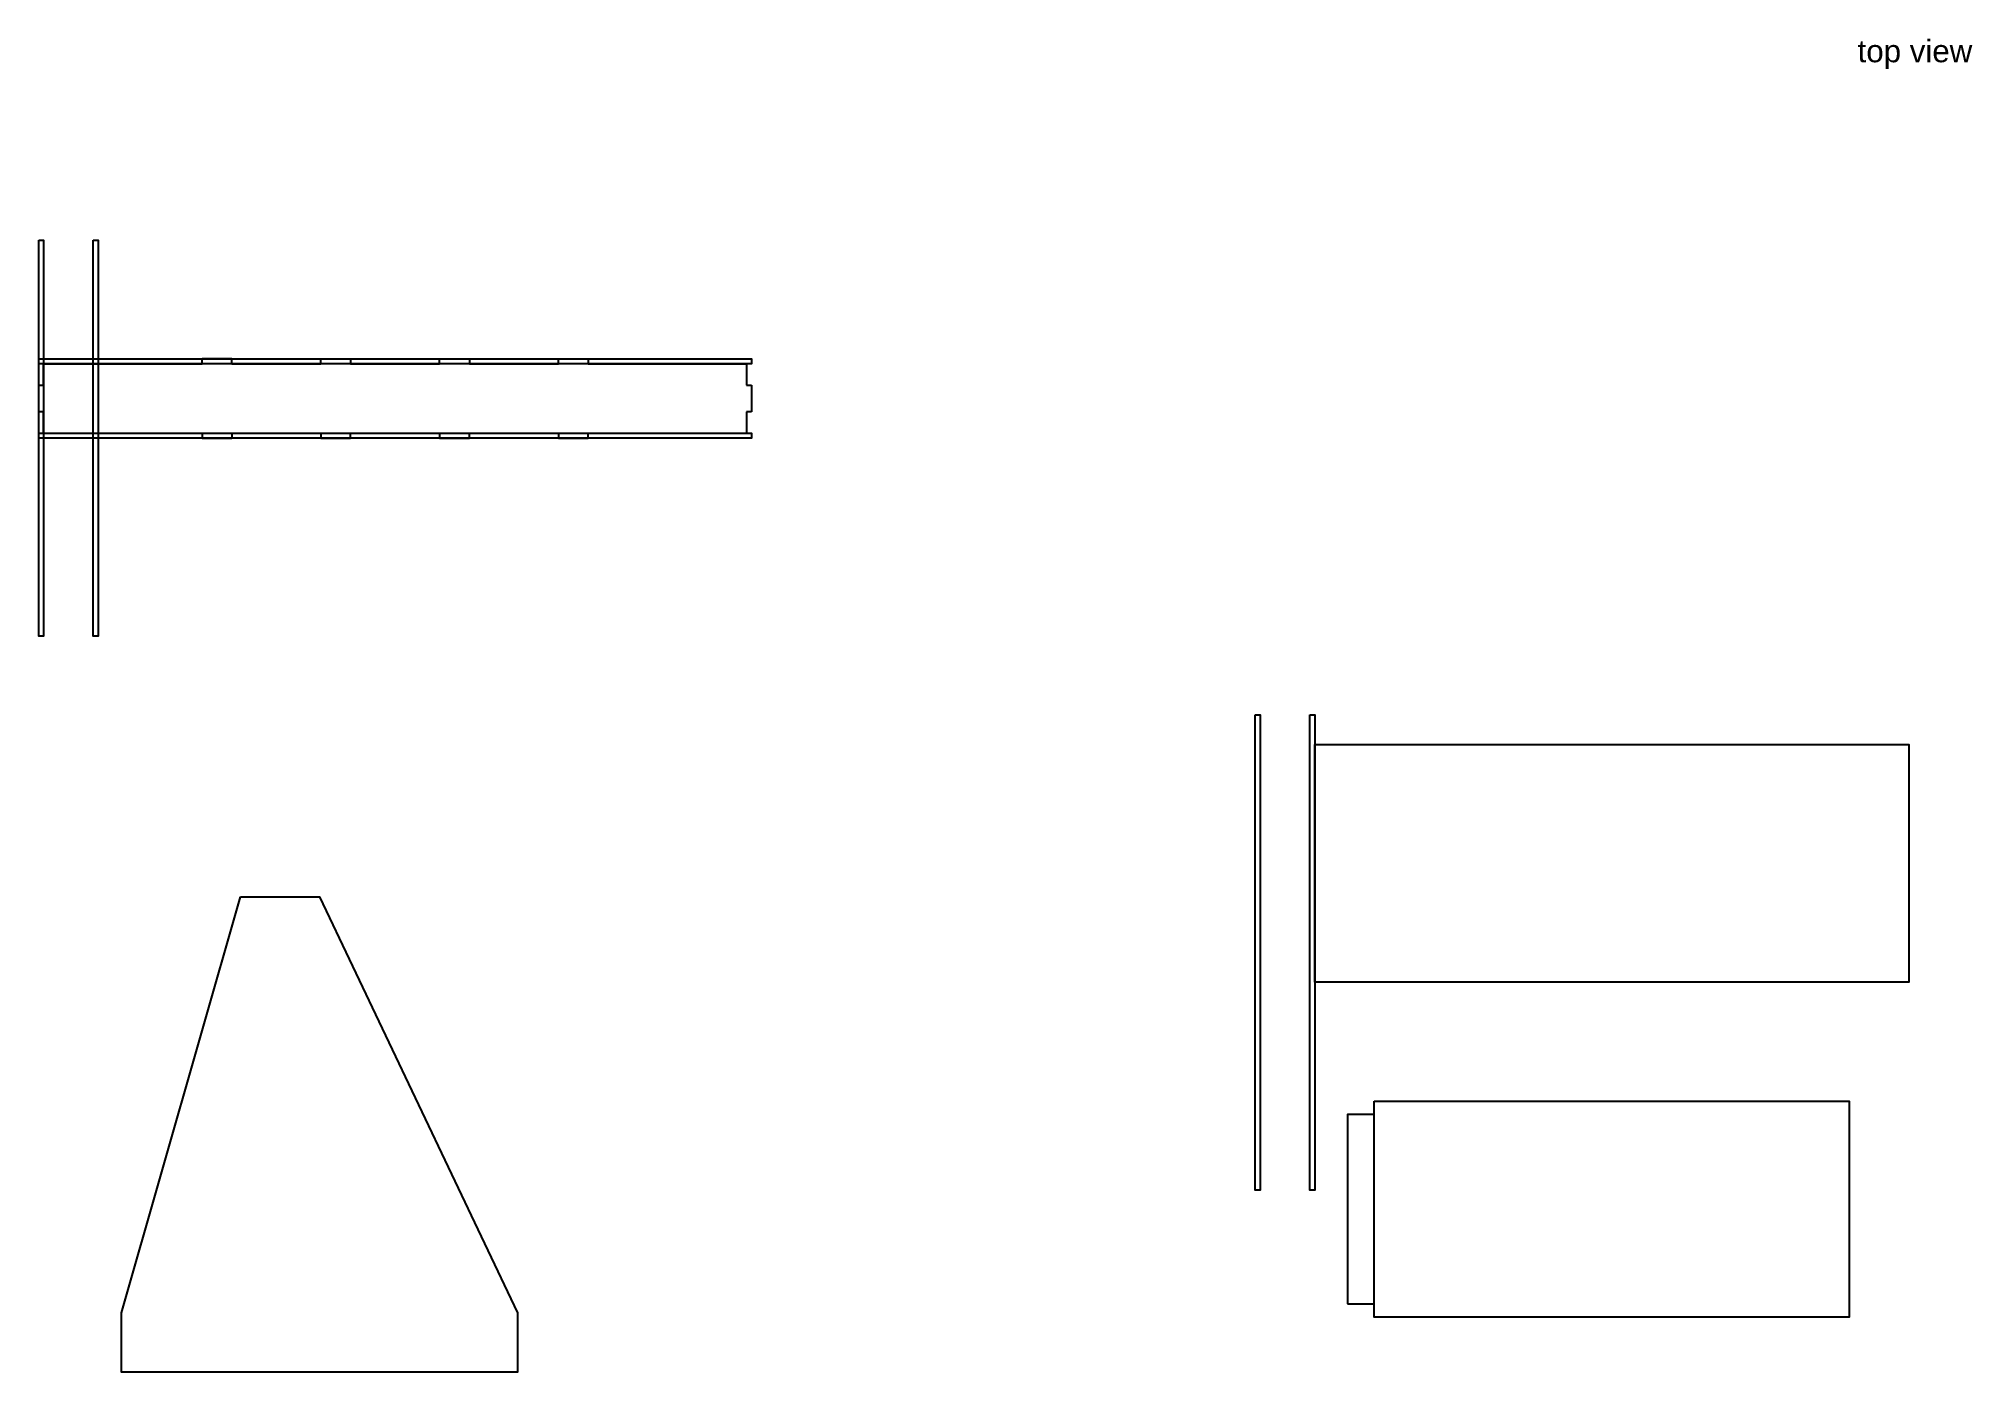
# Model space of a CAD drawing. Header units: inches. Extents: x -63 to 34.6, y 7.4 to 74.7.
import ezdxf

# ---------------------------------------------------------------- set-up
doc = ezdxf.new("R2010")
doc.units = ezdxf.units.IN
doc.header["$MEASUREMENT"] = 0
doc.styles.get("Standard").update_dxf_attribs({"font": 'Arial Regular.ttf'})

msp = doc.modelspace()

# ---------------------------------------------------------------- linework, layer by layer
for p, q in [((-62.755, 57.238), (-62.755, 58.321)), ((-62.755, 58.321), (-54.755, 58.321)), ((-53.255, 58.571), (-54.755, 58.571)), ((-54.755, 58.321), (-54.755, 58.571)), ((-53.255, 58.321), (-53.255, 58.571)), ((-53.255, 58.321), (-48.755, 58.321)), ((-48.755, 58.321), (-48.755, 58.571)), ((-48.755, 58.571), (-47.255, 58.571)), ((-47.255, 58.571), (-47.255, 58.321)), ((-47.255, 58.321), (-42.755, 58.321)), ((-42.755, 58.321), (-42.755, 58.571)), ((-42.755, 58.571), (-41.255, 58.571)), ((-41.255, 58.571), (-41.255, 58.321)), ((-41.255, 58.321), (-36.755, 58.321)), ((-36.755, 58.321), (-36.755, 58.571)), ((-36.755, 58.571), (-35.255, 58.571)), ((-35.255, 58.571), (-35.255, 58.321)), ((-35.255, 58.321), (-27.255, 58.321)), ((-27.255, 58.321), (-27.255, 57.238)), ((-63.005, 55.905), (-63.005, 57.238)), ((-63.005, 57.238), (-62.755, 57.238)), ((-27.255, 57.238), (-27.005, 57.238)), ((-27.005, 57.238), (-27.005, 55.905)), ((-62.755, 55.905), (-63.005, 55.905)), ((-62.755, 54.821), (-62.755, 55.905)), ((-27.005, 55.905), (-27.255, 55.905)), ((-27.255, 55.905), (-27.255, 54.821)), ((-62.755, 54.821), (-54.755, 54.821)), ((-54.755, 54.821), (-54.755, 54.571)), ((-53.255, 54.821), (-53.255, 54.571)), ((-53.255, 54.821), (-48.755, 54.821)), ((-48.755, 54.821), (-48.755, 54.571)), ((-47.255, 54.571), (-47.255, 54.821)), ((-47.255, 54.821), (-42.755, 54.821)), ((-42.755, 54.821), (-42.755, 54.571)), ((-41.255, 54.571), (-41.255, 54.821)), ((-41.255, 54.821), (-36.755, 54.821)), ((-36.755, 54.821), (-36.755, 54.571)), ((-35.255, 54.571), (-35.255, 54.821)), ((-35.255, 54.821), (-27.255, 54.821)), ((-54.755, 54.571), (-53.255, 54.571)), ((-48.755, 54.571), (-47.255, 54.571)), ((-42.755, 54.571), (-41.255, 54.571)), ((-36.755, 54.571), (-35.255, 54.571))]:
    msp.add_line(p, q)
for points in [[(-63.005, 64.571), (-62.755, 64.571), (-62.755, 44.571), (-63.005, 44.571)], [(-60.255, 64.571), (-60.005, 64.571), (-60.005, 44.571), (-60.255, 44.571)], [(-63.005, 58.571), (-27.005, 58.571), (-27.005, 58.321), (-63.005, 58.321)], [(-63.005, 54.821), (-27.005, 54.821), (-27.005, 54.571), (-63.005, 54.571)], [(-1.563, 40.607), (-1.313, 40.607), (-1.313, 16.607), (-1.563, 16.607)], [(1.187, 40.607), (1.437, 40.607), (1.437, 16.607), (1.187, 16.607)], [(1.437, 39.103), (31.437, 39.103), (31.437, 27.103), (1.437, 27.103)], [(4.437, 21.103), (28.437, 21.103), (28.437, 10.193), (4.437, 10.193)], [(3.094, 10.872), (4.437, 10.872), (4.437, 20.424), (3.094, 20.424)]]:
    msp.add_lwpolyline(points, close=True)
msp.add_lwpolyline([(-52.818, 31.415), (-48.818, 31.415), (-38.818, 10.415), (-38.818, 7.415), (-58.818, 7.415), (-58.818, 10.415), (-52.818, 31.415)])

# ---------------------------------------------------------------- texts
msp.add_text('top view', height=1.1295).set_placement((28.858, 73.545))

doc.saveas('drawing.dxf')
